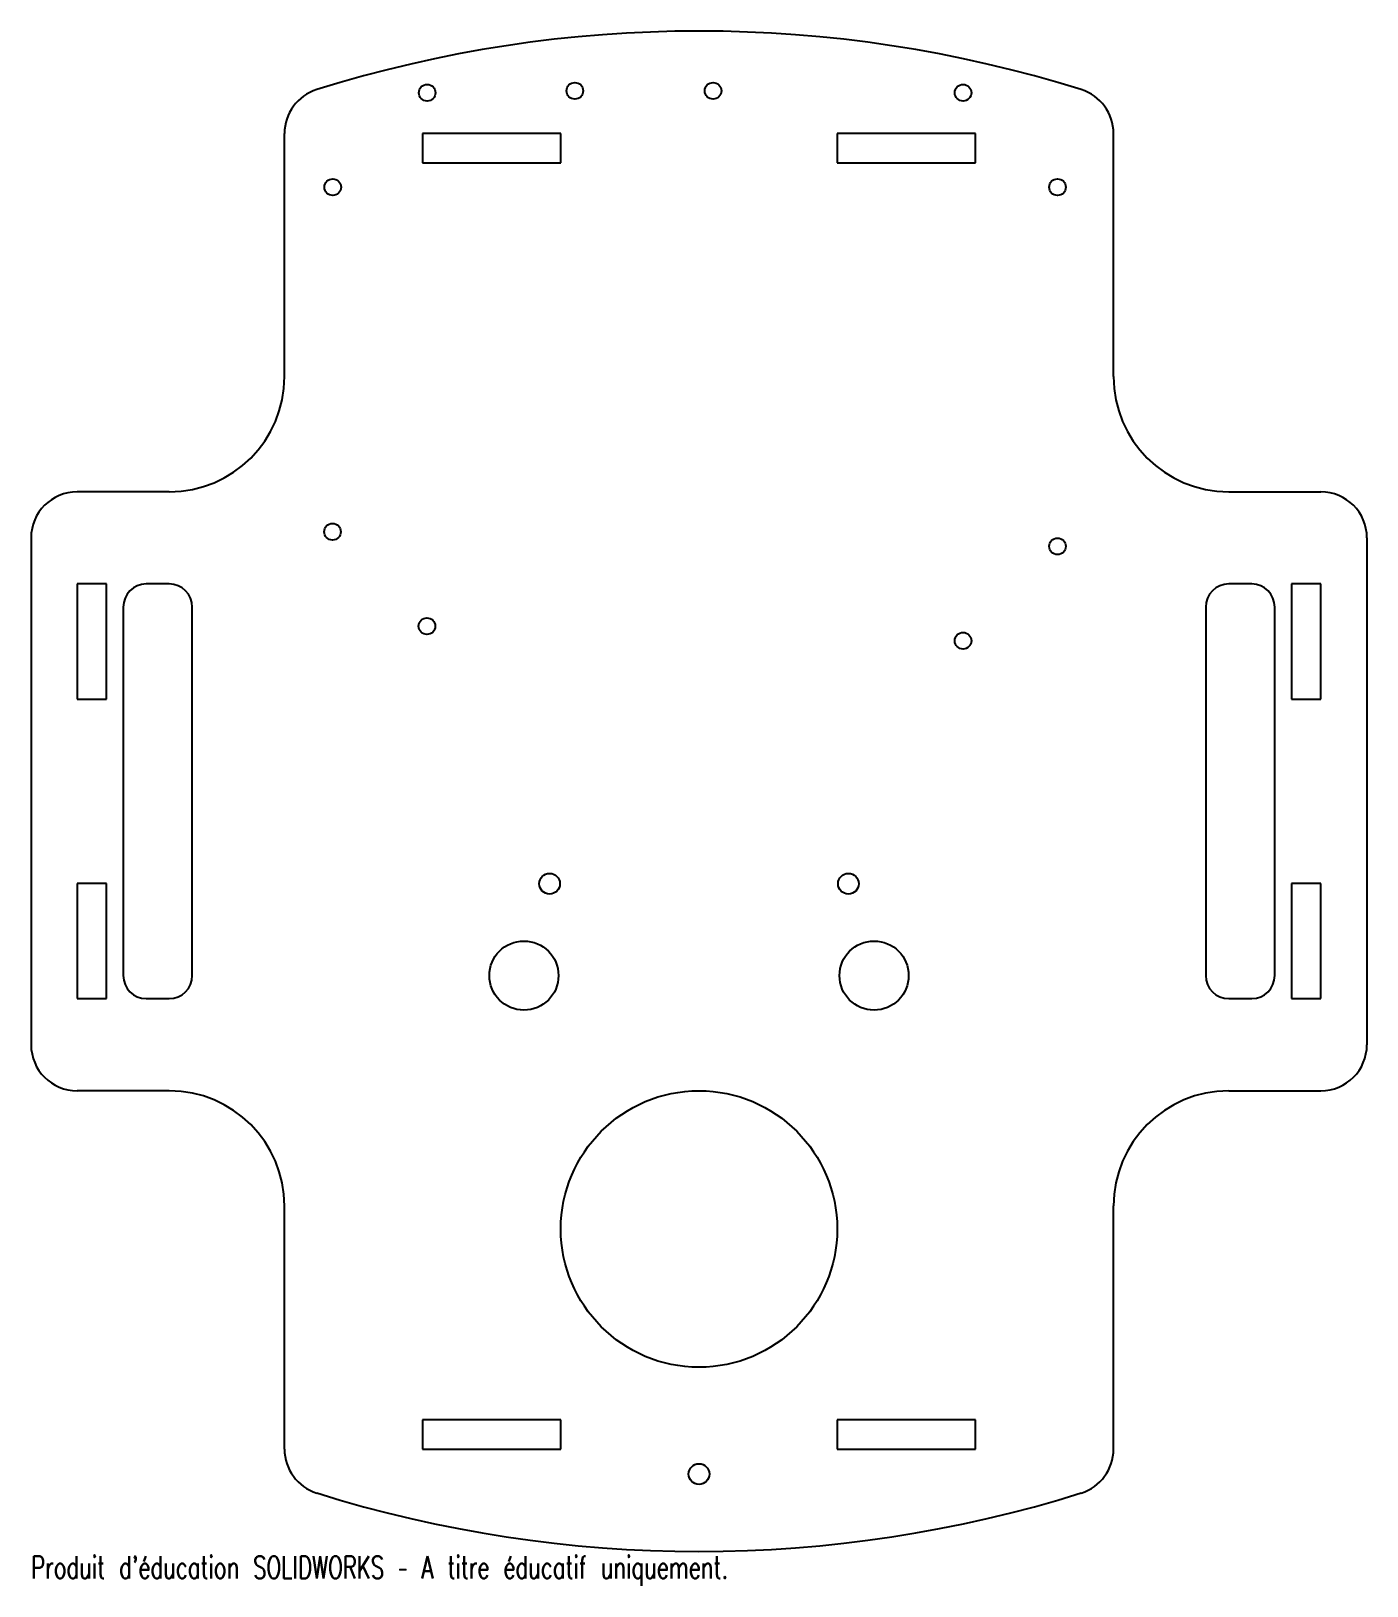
# Model space of a CAD drawing. Header units: millimetres. Extents: x -145 to 145, y -172 to 165.
import ezdxf

# ---------------------------------------------------------------- set-up
doc = ezdxf.new("R2010")
doc.units = ezdxf.units.MM
doc.styles.add('SLDTEXTSTYLE0', font='TXT', dxfattribs={"width": 0.7, "bigfont": 'bigfont'})

msp = doc.modelspace()

# ---------------------------------------------------------------- linework, layer by layer
at = {"color": 7, "linetype": 'Continuous', "lineweight": 25}
for p, q in [((-90, 90), (-90, 142.76)), ((-60, 142.76), (-60, 136.41)), ((-30, 142.76), (-60, 142.76)), ((-30, 136.41), (-30, 142.76)), ((30, 142.76), (30, 136.41)), ((60, 142.76), (30, 142.76)), ((60, 136.41), (60, 142.76)), ((90, 90), (90, 142.76)), ((-60, 136.41), (-30, 136.41)), ((30, 136.41), (60, 136.41)), ((-115, 65), (-135, 65)), ((115, 65), (135, 65)), ((-145, 55), (-145, -55)), ((145, 55), (145, -55)), ((-135, 45), (-135, 20)), ((-128.65, 45), (-135, 45)), ((-128.65, 20), (-128.65, 45)), ((-115, 45), (-120, 45)), ((120, 45), (115, 45)), ((128.65, 45), (128.65, 20)), ((135, 45), (128.65, 45)), ((135, 20), (135, 45)), ((-125, 40), (-125, -40)), ((-110, -40), (-110, 40)), ((110, 40), (110, -40)), ((125, -40), (125, 40)), ((-135, 20), (-128.65, 20)), ((128.65, 20), (135, 20)), ((-135, -20), (-135, -45)), ((-128.65, -20), (-135, -20)), ((-128.65, -45), (-128.65, -20)), ((128.65, -20), (128.65, -45)), ((135, -20), (128.65, -20)), ((135, -45), (135, -20)), ((-135, -45), (-128.65, -45)), ((-120, -45), (-115, -45)), ((115, -45), (120, -45)), ((128.65, -45), (135, -45)), ((-115, -65), (-135, -65)), ((115, -65), (135, -65)), ((-90, -142.76), (-90, -90)), ((90, -142.76), (90, -90)), ((-60, -136.41), (-60, -142.76)), ((-30, -136.41), (-60, -136.41)), ((-30, -142.76), (-30, -136.41)), ((30, -136.41), (30, -142.76)), ((60, -136.41), (30, -136.41)), ((60, -142.76), (60, -136.41)), ((-60, -142.76), (-30, -142.76)), ((30, -142.76), (60, -142.76))]:
    msp.add_line(p, q, dxfattribs=at)
for centre, radius in [((-59.01, 151.62), 1.8), ((-26.95, 152.03), 1.8), ((3.05, 152.03), 1.8), ((57.33, 151.62), 1.8), ((-79.51, 131.12), 1.8), ((77.83, 131.12), 1.8), ((-79.56, 56.34), 1.8), ((77.83, 53.17), 1.8), ((-59.06, 35.84), 1.8), ((57.33, 32.67), 1.8), ((-32.43, -20.06), 2.25), ((32.43, -20.06), 2.25), ((-38, -40), 7.5), ((38, -40), 7.5), ((0, -95), 30), ((0, -148.19), 2.25)]:
    msp.add_circle(centre, radius, dxfattribs=at)
for centre, radius, start, end in [((0, -112.5), 277.5, 72.5985, 107.4015), ((-80, 142.76), 10, 107.4015, 180), ((80, 142.76), 10, 0, 72.5985), ((-115, 90), 25, 270, 0), ((115, 90), 25, 180, 270), ((-135, 55), 10, 90, 180), ((135, 55), 10, 0, 90), ((-120, 40), 5, 90, 180), ((-115, 40), 5, 0, 90), ((115, 40), 5, 90, 180), ((120, 40), 5, 0, 90), ((-120, -40), 5, 180, 270), ((-115, -40), 5, 270, 0), ((115, -40), 5, 180, 270), ((120, -40), 5, 270, 0), ((-135, -55), 10, 180, 270), ((135, -55), 10, 270, 0), ((-115, -90), 25, 0, 90), ((115, -90), 25, 90, 180), ((-80, -142.76), 10, 180, 252.5985), ((80, -142.76), 10, 287.4015, 0), ((0, 112.5), 277.5, 252.5985, 287.4015)]:
    msp.add_arc(centre, radius, start, end, dxfattribs=at)

# ---------------------------------------------------------------- texts
at = {"color": 7, "linetype": 'Continuous', "insert": (-145, -166.02), "char_height": 4.8336, "attachment_point": 1, "style": 'SLDTEXTSTYLE0'}
msp.add_mtext("Produit d'éducation SOLIDWORKS – A titre éducatif uniquement.", dxfattribs=at)

doc.saveas('drawing.dxf')
